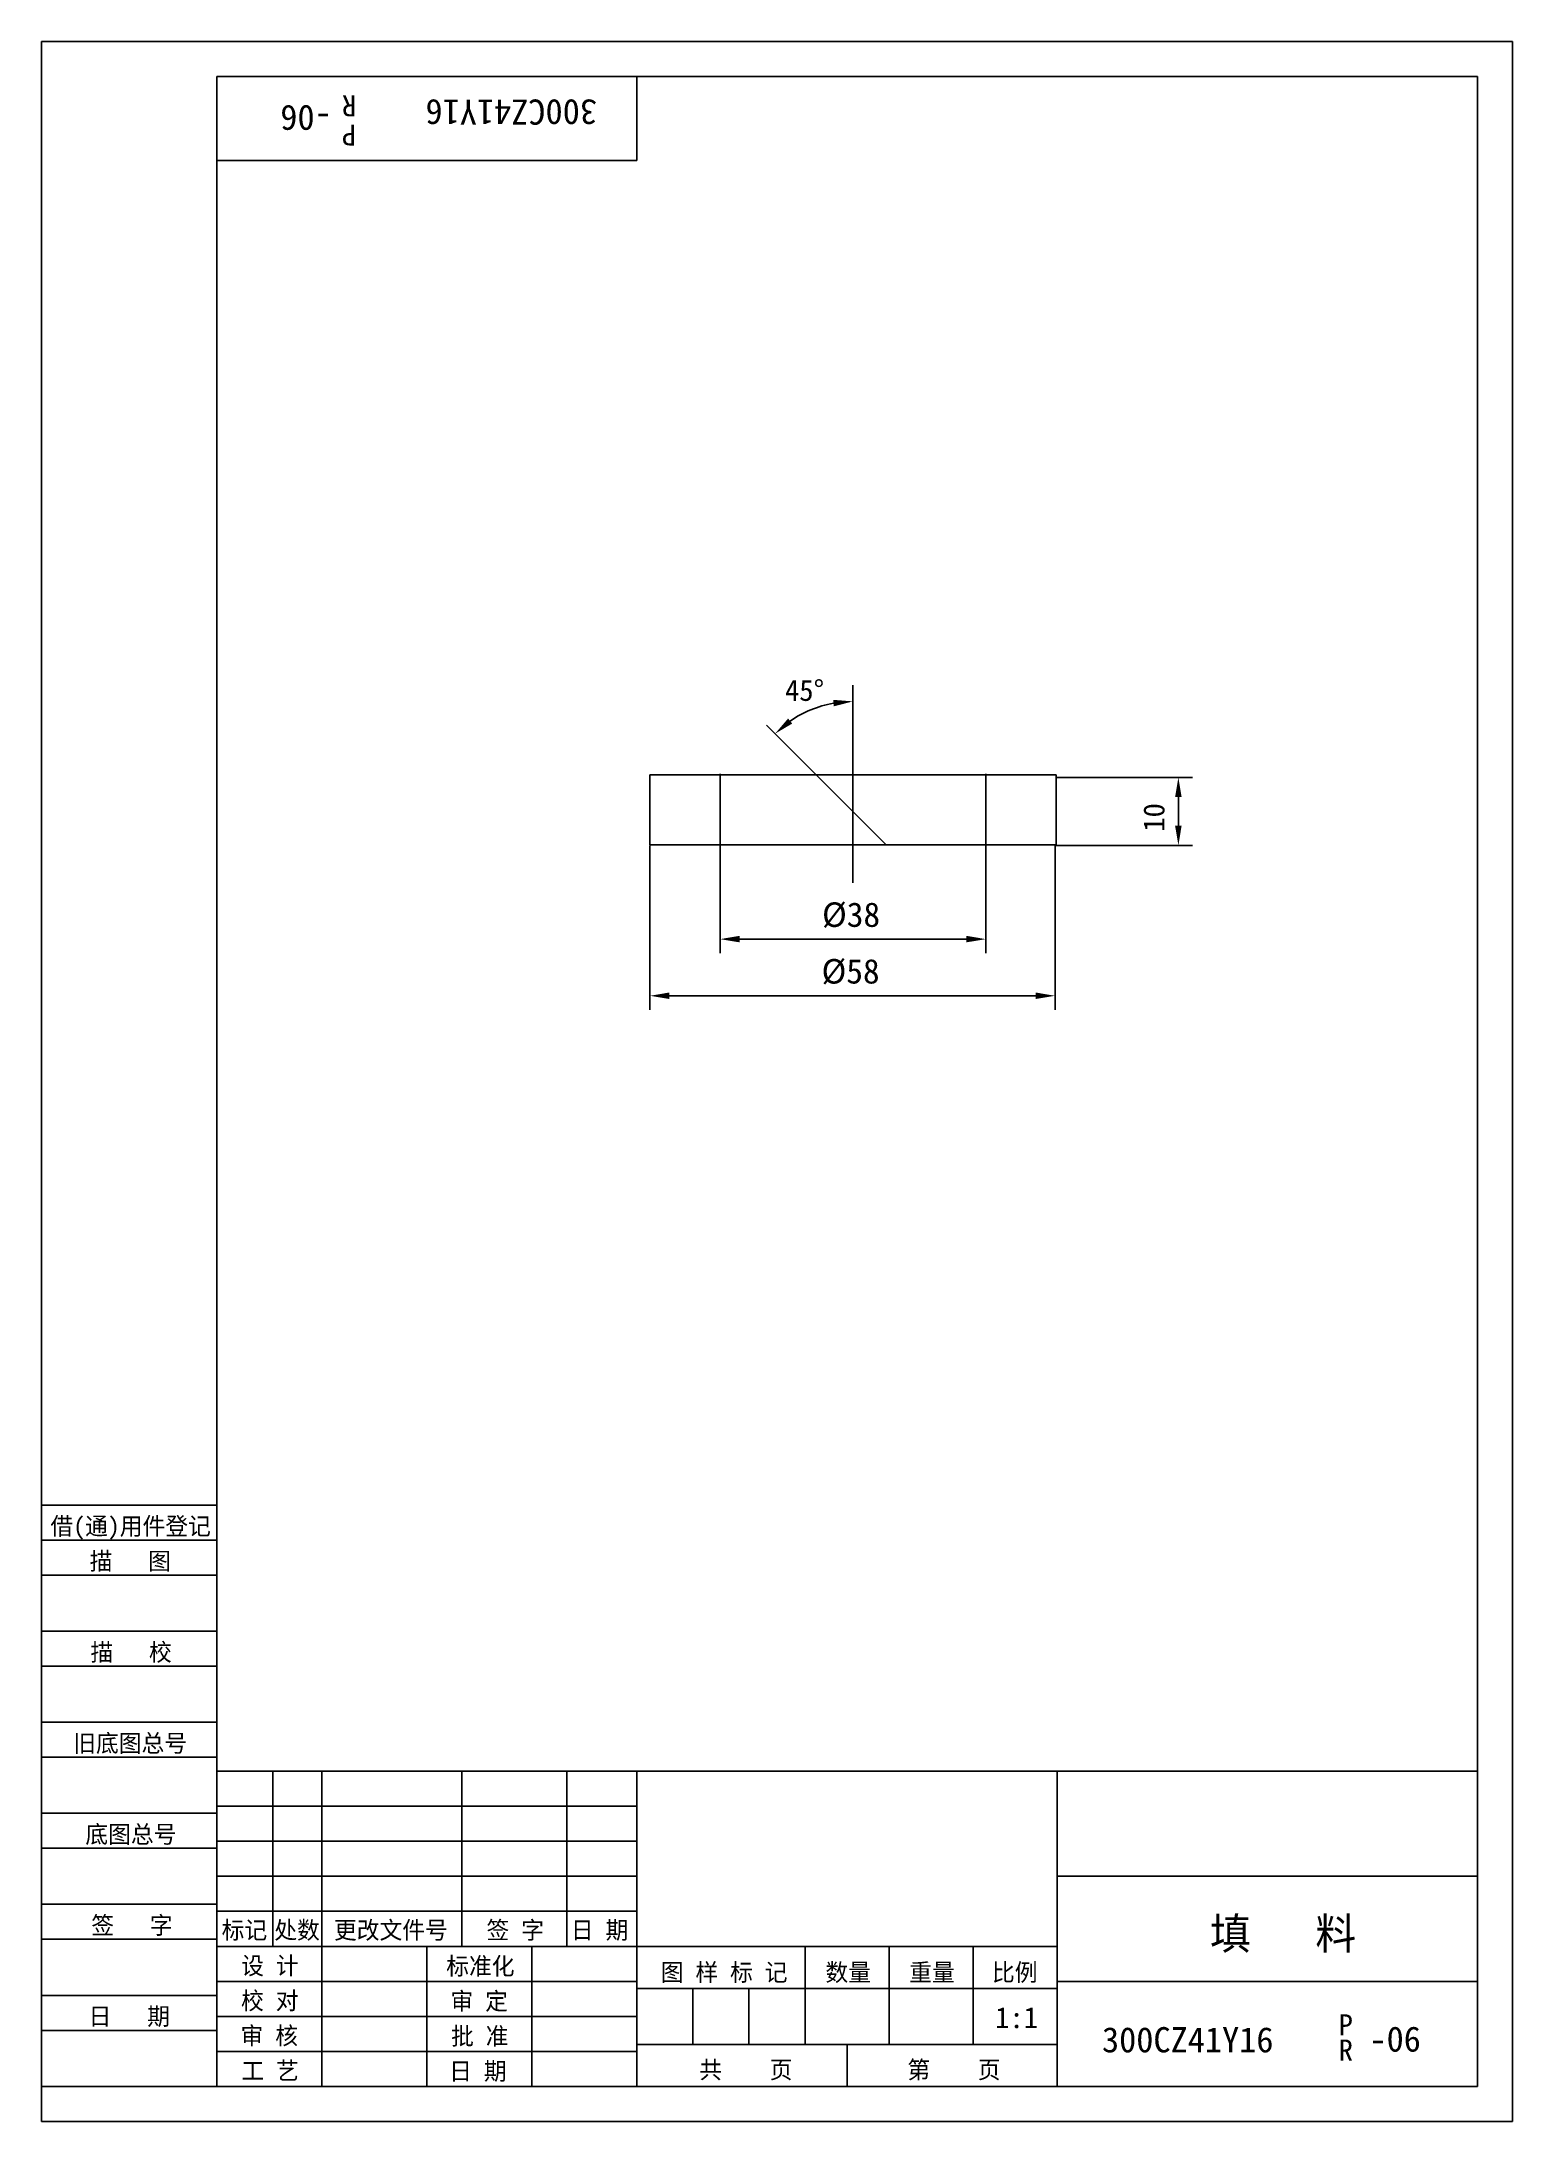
# Model space of a CAD drawing. Header units: metres. Extents: x 0 to 210, y 0 to 297.
import ezdxf

# ---------------------------------------------------------------- set-up
doc = ezdxf.new("R2010")
doc.units = ezdxf.units.M
for name, color, linetype in [('C', 6, 'Continuous'), ('D', 1, 'Continuous'), ('FL', 5, 'Continuous'), ('T', 7, 'Continuous'), ('TL', 4, 'Continuous')]:
    doc.layers.add(name, color=color, linetype=linetype)

# ---------------------------------------------------------------- blocks, each defined once
blk = doc.blocks.new('TUKUN4')
at = {"layer": 'FL'}
for p, q in [((0, 297), (0, 0)), ((210, 297), (0, 297)), ((210, 0), (210, 297)), ((0, 78), (25, 78)), ((0, 70), (25, 70)), ((0, 65), (25, 65)), ((0, 57), (25, 57)), ((0, 52), (25, 52)), ((33, 25), (33, 50)), ((40, 5), (40, 50)), ((60, 25), (60, 50)), ((75, 25), (75, 50)), ((25, 45), (85, 45)), ((0, 44), (25, 44)), ((0, 39), (25, 39)), ((25, 40), (85, 40)), ((25, 35), (85, 35)), ((0, 31), (25, 31)), ((25, 30), (85, 30)), ((0, 26), (25, 26)), ((70, 5), (70, 25)), ((0, 18), (25, 18)), ((25, 20), (85, 20)), ((25, 15), (85, 15)), ((0, 13), (25, 13)), ((25, 10), (85, 10)), ((0, 0), (210, 0))]:
    blk.add_line(p, q, dxfattribs=at)
at = {"layer": 'TL'}
for p, q in [((25, 5), (25, 292)), ((205, 292), (25, 292)), ((85, 292), (85, 280)), ((205, 5), (205, 292)), ((85, 280), (25, 280)), ((0, 88), (25, 88)), ((0, 83), (25, 83)), ((205, 50), (25, 50)), ((85, 5), (85, 50)), ((145, 5), (145, 50)), ((205, 35), (145, 35)), ((145, 25), (25, 25)), ((55, 5), (55, 25)), ((109, 11), (109, 25)), ((121, 11), (121, 25)), ((133, 11), (133, 25)), ((85, 19), (145, 19)), ((93, 11), (93, 19)), ((101, 11), (101, 19)), ((205, 20), (145, 20)), ((145, 11), (85, 11)), ((115, 5), (115, 11)), ((0, 5), (205, 5))]:
    blk.add_line(p, q, dxfattribs=at)
at = {"layer": 'T'}
for s, p in [('借(通)用件登记', (1.26, 83.76)), ('描   图', (6.86, 78.76)), ('描   校', (6.98, 65.76)), ('旧底图总号', (4.52, 52.76)), ('底图总号', (6.25, 39.76)), ('签   字', (7.1, 26.76)), ('标记', (25.71, 26.07)), ('处数', (33.22, 26.07)), ('更改文件号', (41.75, 26.07)), ('签 字', (63.53, 26.07)), ('日 期', (75.57, 26.07)), ('设 计', (28.5, 20.99)), ('标准化', (57.77, 20.93)), ('图 样 标 记', (88.4, 20.04)), ('数量', (111.92, 20.04)), ('重量', (123.88, 20.04)), ('比例', (135.7, 20.04)), ('校 对', (28.48, 15.99)), ('审 定', (58.39, 15.93)), ('日   期', (6.72, 13.76)), ('审 核', (28.41, 10.99)), ('批 准', (58.46, 10.93)), ('共    页', (93.91, 6.13)), ('第    页', (123.62, 6.13)), ('工 艺', (28.52, 5.99)), ('日 期', (58.18, 5.93))]:
    blk.add_text(s, height=2.5, dxfattribs=at).set_placement(p)

msp = doc.modelspace()

# ---------------------------------------------------------------- linework, layer by layer
at = {"layer": 'C'}
msp.add_line((115.85, 197.09), (115.85, 176.87), dxfattribs=at)
at = {"layer": 'D'}
for p, q in [((115.85, 197.09), (115.85, 205.09)), ((110.59, 192.31), (103.52, 199.39)), ((144.85, 191.91), (164.31, 191.91)), ((162.31, 189.11), (162.31, 185.02)), ((86.85, 182.22), (86.85, 158.74)), ((96.87, 182.31), (96.87, 166.83)), ((134.83, 182.31), (134.83, 166.83)), ((144.71, 182.22), (164.31, 182.22)), ((144.71, 182.22), (144.71, 158.74)), ((99.67, 168.83), (132.03, 168.83)), ((89.65, 160.74), (141.91, 160.74))]:
    msp.add_line(p, q, dxfattribs=at)
msp.add_arc((115.85, 187.05), 15.73, 100.21, 124.79, dxfattribs=at)
for points in [[(113.02, 203), (113.1, 202.07), (115.85, 202.78)], [(107.17, 199.61), (106.58, 200.33), (104.73, 198.17)], [(161.84, 189.11), (162.77, 189.11), (162.31, 191.91)], [(161.84, 185.02), (162.77, 185.02), (162.31, 182.22)], [(99.67, 169.3), (99.67, 168.37), (96.87, 168.83)], [(132.03, 169.3), (132.03, 168.37), (134.83, 168.83)], [(89.65, 161.21), (89.65, 160.28), (86.85, 160.74)], [(141.91, 161.21), (141.91, 160.28), (144.71, 160.74)]]:
    msp.add_solid(points, dxfattribs=at)
at = {"layer": 'TL'}
for p, q in [((86.85, 192.31), (96.85, 192.31)), ((86.85, 182.31), (86.85, 192.31)), ((96.85, 192.31), (115.85, 192.31)), ((96.87, 182.31), (96.87, 192.42)), ((120.59, 182.31), (110.59, 192.31)), ((134.85, 192.31), (115.85, 192.31)), ((134.83, 182.31), (134.83, 192.42)), ((144.85, 192.31), (134.85, 192.31)), ((144.85, 182.31), (144.85, 192.31)), ((96.85, 182.31), (86.85, 182.31)), ((115.85, 182.31), (96.85, 182.31)), ((115.85, 182.31), (134.85, 182.31)), ((134.85, 182.31), (144.85, 182.31))]:
    msp.add_line(p, q, dxfattribs=at)

# ---------------------------------------------------------------- block references
at = {"layer": 'D'}
msp.add_blockref('TUKUN4', (0, 0), dxfattribs=at)

# ---------------------------------------------------------------- texts
for s, height, rotation, p in [('R', 3, 180, (44.92, 289.31)), ('300CZ41Y16', 3.6, 180, (79.3, 288.73)), ('-06', 3.6, 180, (41.43, 287.9)), ('P', 3, 180, (44.92, 285.15)), ('10', 3, 90, (160.32, 184.17))]:
    msp.add_text(s, height=height, rotation=rotation, dxfattribs=at).set_placement(p)
for s, height, p in [('45%%d', 3, (106.14, 202.85)), ('%%c38', 3.5, (111.43, 170.58)), ('%%C58', 3.5, (111.36, 162.49)), ('填   料', 4.5, (166.82, 24.57)), ('1:1', 3, (136.15, 13.32)), ('P', 3, (185.19, 12.3)), ('300CZ41Y16', 3.6, (151.4, 9.86)), ('-06', 3.6, (189.59, 9.96)), ('R', 3, (185.19, 8.69))]:
    msp.add_text(s, height=height, dxfattribs=at).set_placement(p)

doc.saveas('drawing.dxf')
